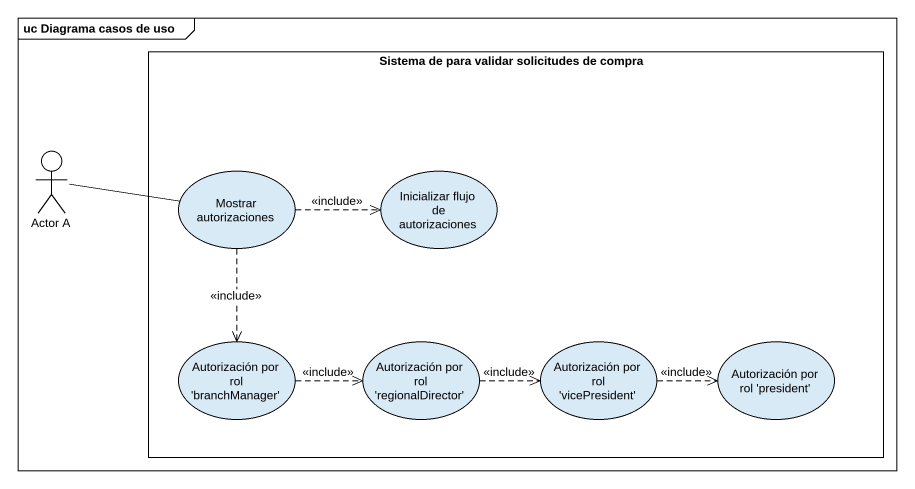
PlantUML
@startuml
mainframe uc Diagrama casos de uso
rectangle "Sistema de para validar solicitudes de compra" as Sistema_de_para_validar {
  usecase "Mostrar autorizaciones" as Mostrar_autorizaciones
  usecase "Inicializar flujo de autorizaciones" as Inicializar_flujo_de
  usecase "Autorización por rol 'branchManager'" as Autorización_por_rol
  usecase "Autorización por rol 'regionalDirector'" as Autorización_por_rol_2
  usecase "Autorización por rol 'vicePresident'" as Autorización_por_rol_3
  usecase "Autorización por rol 'president'" as Autorización_por_rol_4
}
actor "Actor A" as Actor_A
Actor_A -right- Mostrar_autorizaciones
Mostrar_autorizaciones .right.> Inicializar_flujo_de : <<include>>
Mostrar_autorizaciones ..> Autorización_por_rol : <<include>>
Autorización_por_rol .right.> Autorización_por_rol_2 : <<include>>
Autorización_por_rol_2 .right.> Autorización_por_rol_3 : <<include>>
Autorización_por_rol_3 .right.> Autorización_por_rol_4 : <<include>>
@enduml
